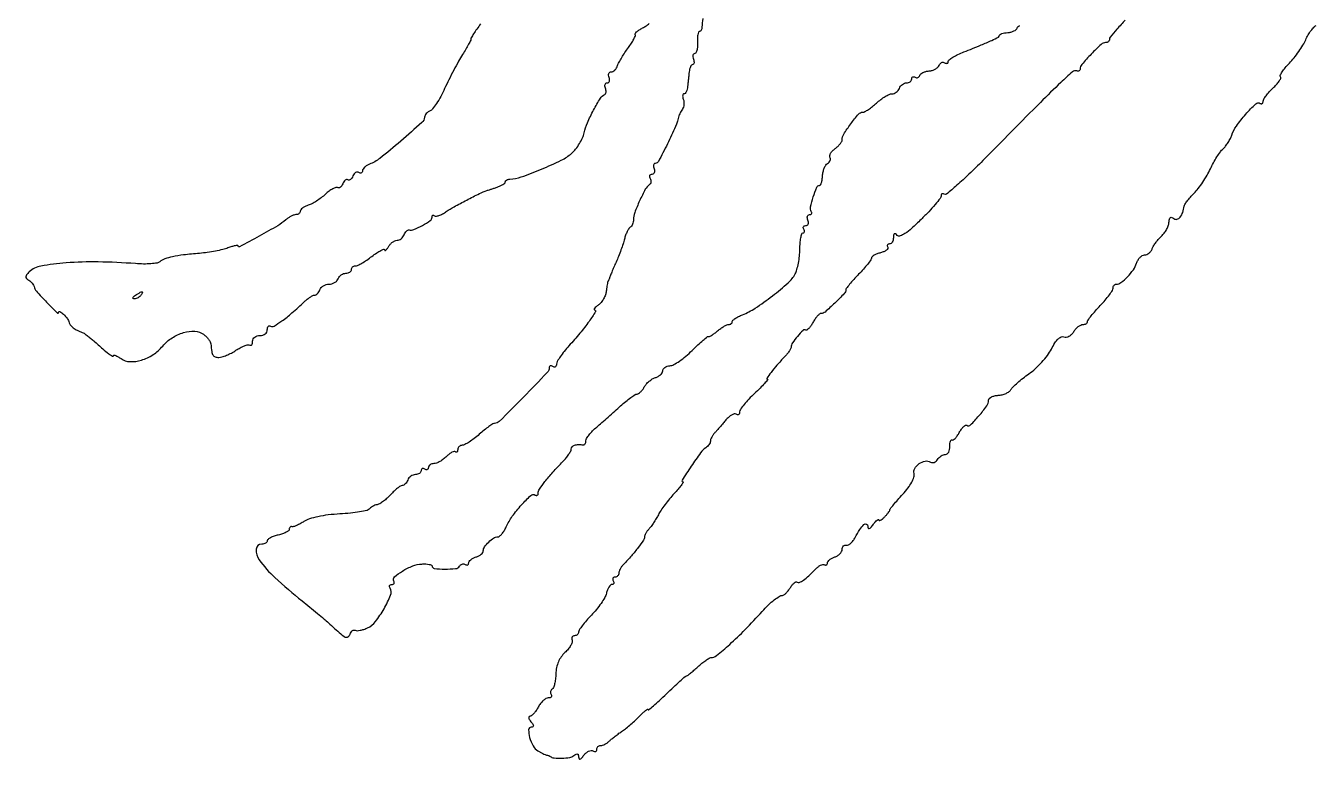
# Model space of a CAD drawing. Extents: x 0 to 572, y 0 to 802.
# Drawn here: x 195 to 547.5, y 0.3 to 200.6 of the extents above; entities that cross this region are included whole.
import ezdxf

# ---------------------------------------------------------------- set-up
doc = ezdxf.new("R2010")
doc.units = 0

msp = doc.modelspace()

# ---------------------------------------------------------------- linework, layer by layer
for points in [[(319.258424, 201.094391, 0.007837), (318.214866, 199.680807, 0.011662), (317.350475, 198.408977, 0.006851), (316.671846, 197.326324, 0.186229), (316.613151, 197, -0.165431), (316.567061, 196.667205, -0.006334), (315.9847, 195.543604, -0.010753), (315.239994, 194.219574, -0.007309), (314.338511, 192.744185, 0.013357), (313.250414, 190.913991, 0.006045), (311.918865, 188.462535, 0.00598), (310.575276, 185.840476, 0.008143), (309.430824, 183.442477, -0.016425), (308.353567, 181.278227, -0.020942), (307.214179, 179.362577, -0.019421), (306.152909, 177.867448, -0.137932), (305.447039, 177.341303, 0.061899), (304.889416, 177.043839, 0.058093), (304.408159, 176.613377, 0.062374), (304.071271, 176.121383, 0.10678), (303.942439, 175.643011, -0.200621), (303.224449, 174.142518, -0.005067), (297.429601, 169.076679, -0.008816), (291.735423, 164.371223, -0.079248), (288.926495, 162.782224, 0.046375), (288.189491, 162.426817, 0.053035), (287.565908, 161.954743, 0.060652), (287.138877, 161.443286, 0.144627), (287, 160.973207, -0.105631), (286.921534, 160.605937, -0.180451), (286.704175, 160.385348, -0.163893), (286.377614, 160.349011, -0.085078), (285.992937, 160.504365, 0.148363), (285.56249, 160.618411, 0.123645), (285.106118, 160.486378, 0.099962), (284.691952, 160.11802, 0.069662), (284.388152, 159.569126, -0.053543), (284.101192, 159.008917, -0.083727), (283.733822, 158.612544, -0.115392), (283.348044, 158.437239, -0.189815), (283, 158.5, 0.189815), (282.651956, 158.562761, 0.115392), (282.266178, 158.387456, 0.083727), (281.898808, 157.991083, 0.053543), (281.611848, 157.430874, -0.056067), (281.322239, 156.872441, -0.08661), (280.947366, 156.480567, -0.117547), (280.550352, 156.312357, -0.182051), (280.189136, 156.383108, 0.226495), (279.71263, 156.43482, 0.040319), (278.870579, 156.060832, 0.036626), (277.878632, 155.422526, 0.025672), (276.858927, 154.570008, -0.024422), (275.740226, 153.629967, -0.019518), (274.450164, 152.726456, -0.019929), (273.187888, 151.983329, -0.046258), (272.176853, 151.556131, 0.036485), (271.343637, 151.223073, 0.046936), (270.639451, 150.794224, 0.054702), (270.151005, 150.339089, 0.179747), (270, 149.932612, -0.124787), (269.909828, 149.576935, -0.100781), (269.655943, 149.273955, -0.090392), (269.276174, 149.070339, -0.078123), (268.828741, 149, 0.085534), (268.269418, 148.903613, 0.032298), (267.537784, 148.589203, 0.03084), (266.769263, 148.136733, 0.032799), (266.078741, 147.601541, -0.049823), (263.836058, 145.98227, -0.006903), (258.823086, 143.165131, -0.00239), (253.398503, 140.247979, -0.565749), (253, 140.487443, 0.447621), (252.857783, 140.614473, 0.024398), (252.192187, 140.506044, 0.02478), (251.304879, 140.27017, 0.01384), (250.25, 139.900518, -0.032292), (248.851544, 139.46767, -0.012024), (246.839063, 139.035449, -0.011856), (244.615923, 138.668009, -0.014047), (242.5, 138.430041, 0.007934), (238.10653, 137.990248, 0.023288), (235.10646, 137.49931, 0.033774), (233.013539, 136.905867, 0.08639), (231.647972, 136.130928, -0.133175), (230.886838, 135.787618, -0.020408), (229.221592, 135.589987, -0.021591), (227.189988, 135.520597, -0.01723), (225, 135.6159, 0.015344), (214.849751, 136.095977, 0.023567), (206.056658, 135.827273, 0.024057), (199.158951, 134.955078, 0.148073), (196, 133.358797, 0.027458), (195.258203, 132.568874, 0.157863), (195.044953, 132.044044, 0.218633), (195.213606, 131.592819, 0.05728), (195.83541, 131.102033, -0.038605), (196.357669, 130.720514, -0.036949), (196.823365, 130.258017, -0.039254), (197.171346, 129.787223, -0.097283), (197.323405, 129.388197, 0.139373), (197.933389, 128.116002, 0.008979), (200.739143, 125.055568, 0.00842), (203.56496, 122.180784, 0.665199), (204, 122.36309, -0.585539), (204.353755, 122.561598, -0.058119), (205.32206, 121.803574, -0.038822), (206.389047, 120.569461, -0.097983), (206.892462, 119.5, 0.11514), (207.260053, 118.783242, 0.056628), (208.010962, 118.077337, 0.046049), (209.08919, 117.417236, 0.028742), (210.454545, 116.840217, -0.061531), (210.957634, 116.58764, -0.012509), (211.775017, 116.012439, -0.013012), (212.69696, 115.290612, -0.011872), (213.609342, 114.5, 0.005563), (216.051603, 112.329146, 0.019802), (217.684091, 111.020032, 0.032463), (218.721284, 110.353168, 0.571665), (219, 110.517277, -0.461168), (219.147166, 110.642901, -0.058214), (219.605652, 110.514079, -0.036897), (220.270267, 110.181508, -0.018324), (221.061796, 109.66927, 0.145804), (223.493917, 108.859388, 0.081492), (226.612579, 109.269485, 0.072431), (229.801825, 110.76307, 0.0723), (232.434868, 113.104964, -0.07533), (234.989542, 115.349723, -0.072107), (238.131873, 116.77785, -0.080565), (241.204484, 117.154036, -0.149196), (243.557049, 116.334626, -0.034839), (244.299827, 115.707694, -0.035265), (244.945118, 114.986085, -0.037563), (245.412177, 114.279434, -0.105227), (245.586213, 113.715342, 0.013177), (245.834263, 111.585282, 0.096766), (246.16995, 110.621664, 0.186113), (246.74774, 110.159531, 0.077753), (247.75, 110.006589, 0.073508), (248.621103, 110.138705, 0.023925), (249.848862, 110.580082, 0.023261), (251.184457, 111.207983, 0.024213), (252.437617, 111.949653, -0.022973), (253.621975, 112.654574, -0.031412), (254.750946, 113.169801, -0.032358), (255.695961, 113.462791, -0.199984), (256.187617, 113.384046, 0.184727), (256.495038, 113.325485, 0.186723), (256.761362, 113.487413, 0.112531), (256.941631, 113.879245, 0.051815), (257, 114.440983, -0.12119), (257.150115, 115.051226, -0.106973), (257.570715, 115.555123, -0.093907), (258.214978, 115.886332, -0.072022), (259, 116, 0.072022), (259.785022, 116.113668, 0.093907), (260.429285, 116.444877, 0.106973), (260.849885, 116.948774, 0.12119), (261, 117.559017, -0.05833), (261.065216, 118.116147, -0.125288), (261.264435, 118.496643, -0.191011), (261.559048, 118.643238, -0.160819), (261.900204, 118.561677, 0.27973), (262.830303, 118.554183, 0.022174), (264.979603, 119.967874, 0.022462), (267.740606, 122.16005, 0.01029), (271.14817, 125.25, -0.022017), (271.92266, 125.919893, -0.025381), (272.718347, 126.485937, -0.025672), (273.431586, 126.890764, -0.116755), (273.893011, 127, 0.13875), (274.276919, 127.108626, 0.061199), (274.692784, 127.440625, 0.053891), (275.075237, 127.926204, 0.048303), (275.361626, 128.5, -0.09957), (275.725141, 129.073558, -0.066848), (276.333438, 129.559375, -0.063724), (277.08293, 129.887933, -0.071589), (277.861626, 130, 0.071589), (278.640322, 130.112067, 0.063724), (279.389815, 130.440625, 0.066848), (279.998112, 130.926442, 0.09957), (280.361626, 131.5, -0.081035), (280.696157, 132.073415, -0.065663), (281.217991, 132.559375, -0.06652), (281.840167, 132.887915, -0.088478), (282.468615, 133, 0.063461), (283.05412, 133.074614, 0.081424), (283.550156, 133.29375, 0.09843), (283.882059, 133.618634, 0.151099), (284, 134, -0.105836), (284.081677, 134.381547, -0.099299), (284.31335, 134.70625, -0.096207), (284.659513, 134.923905, -0.092633), (285.066722, 135, 0.116674), (285.670487, 135.142832, 0.015609), (286.82862, 135.76924, 0.017349), (288.174003, 136.615958, 0.013797), (289.566722, 137.618689, -0.015488), (290.886756, 138.56233, -0.030466), (292.000407, 139.212961, -0.041825), (292.796486, 139.534837, -0.49434), (293.030409, 139.368689, 0.328902), (293.145273, 139.223855, 0.245564), (293.351299, 139.26924, 0.065219), (293.685103, 139.633263, 0.021117), (294.080099, 140.25, -0.052058), (294.569637, 140.919394, -0.049493), (295.194567, 141.485938, -0.05334), (295.854073, 141.873194, -0.106492), (296.442701, 142, 0.099982), (296.999513, 142.112466, 0.066841), (297.561551, 142.44335, 0.06364), (298.043416, 142.932281, 0.071271), (298.365186, 143.509275, -0.046573), (298.644236, 144.07323, -0.06122), (299.002706, 144.521213, -0.07541), (299.38177, 144.793621, -0.177999), (299.722174, 144.834763, 0.158662), (301.056883, 144.94536, 0.027582), (303.361702, 146.065901, 0.024775), (305.520751, 147.411155, 0.245788), (306, 148.327182, -0.067009), (306.045777, 148.667219, -0.197033), (306.187154, 148.850622, -0.238885), (306.394038, 148.862222, -0.093378), (306.637122, 148.696212, 0.242483), (307.050076, 148.564106, 0.043904), (307.854622, 148.772903, 0.038651), (308.839843, 149.211618, 0.026302), (309.887122, 149.851971, -0.024366), (312.003973, 151.15759, -0.00671), (315.456314, 153.001337, -0.006392), (318.931379, 154.741777, -0.02985), (321, 155.59657, -0.003228), (321.310297, 155.701369, -0.000366), (322.014062, 155.933437, -0.000443), (322.851846, 156.208194, -0.00036), (323.75, 156.501153, 0.026985), (324.611642, 156.833901, 0.037416), (325.339063, 157.228737, 0.041367), (325.856684, 157.626147, 0.211402), (326, 157.949965, -0.167499), (326.095295, 158.226448, -0.091129), (326.367188, 158.467433, -0.073183), (326.771854, 158.637258, -0.055176), (327.25, 158.705127, 0.077524), (330.362752, 159.289249, 0.013921), (335.886394, 161.419453, 0.014426), (341.292302, 163.864565, 0.068659), (344.103282, 165.749609, 0.042784), (345.219844, 166.930377, 0.030282), (346.267633, 168.425085, 0.030724), (347.099928, 169.987647, 0.055024), (347.554225, 171.367497, -0.050092), (348.421817, 174.09261, -0.020881), (350.102242, 177.570656, -0.015958), (351.965253, 180.796381, -0.15405), (353.151228, 181.814608, 0.180972), (353.390892, 182.043224, 0.086527), (353.509522, 182.458446, 0.068232), (353.493193, 182.992133, 0.049933), (353.336834, 183.564608, -0.066163), (353.205783, 184.113729, -0.113648), (353.263782, 184.578353, -0.152202), (353.497497, 184.884139, -0.155258), (353.861626, 185, 0.163532), (354.223415, 185.121579, 0.151303), (354.452188, 185.440625, 0.109632), (354.502534, 185.92599, 0.062927), (354.361626, 186.5, -0.067132), (354.225859, 187.073785, -0.114803), (354.289503, 187.559375, -0.152369), (354.538316, 187.87908, -0.152937), (354.924396, 188, 0.131256), (355.405452, 188.128497, 0.065586), (355.909468, 188.514062, 0.058203), (356.35887, 189.08071, 0.053934), (356.679267, 189.75, -0.038777), (357.068351, 190.630177, -0.011648), (357.792899, 191.90437, -0.0116), (358.675503, 193.301161, -0.012338), (359.604636, 194.626579, 0.015373), (360.456659, 195.857831, 0.024264), (361.101548, 196.968455, 0.021043), (361.524121, 197.876696, 0.303537), (361.458261, 198.208406, -0.379309), (361.442456, 198.470125, -0.046516), (361.870675, 198.922713, -0.036631), (362.575898, 199.455345, -0.020562), (363.501507, 200.000806, 0.023071), (364.458259, 200.571106, 0.030795), (365.266068, 201.179155, 0.031596)], [(379.976577, 202.536694, 0.036575), (379.716731, 200.25, -0.05158), (379.647824, 199.771755, -0.069612), (379.483806, 199.367188, -0.087654), (379.25473, 199.094682, -0.176011), (378.994098, 199, 0.323528), (378.743817, 198.819121, 0.03901), (378.571522, 198.11875, 0.034604), (378.480134, 197.149963, 0.021077), (378.5, 196, -0.029832), (378.499741, 194.85048, -0.047704), (378.348092, 193.88125, -0.062174), (378.083548, 193.208647, -0.274574), (377.732247, 193, 0.189459), (377.420253, 192.877379, 0.145925), (377.233059, 192.559375, 0.098023), (377.210344, 192.074436, 0.054502), (377.361626, 191.5, -0.042583), (377.52776, 190.925056, -0.078856), (377.546562, 190.440625, -0.127534), (377.422261, 190.122312, -0.240695), (377.182901, 190, 0.220158), (376.878133, 189.85897, 0.063329), (376.587209, 189.4125, 0.050812), (376.35154, 188.765835, 0.035316), (376.214286, 188, -0.002637), (376.116736, 187.089541, -0.003964), (376, 186, 0.003964), (375.883264, 184.910459, 0.002637), (375.785714, 184, -0.035316), (375.64846, 183.234165, -0.050812), (375.412791, 182.5875, -0.063329), (375.121867, 182.14103, -0.220158), (374.817099, 182, 0.233056), (374.576382, 181.881355, 0.130741), (374.44804, 181.573442, 0.081446), (374.460999, 181.104422, 0.044092), (374.619998, 180.547887, -0.068216), (374.772635, 179.89654, -0.047641), (374.771696, 179.141078, -0.047736), (374.628041, 178.401513, -0.06962), (374.353926, 177.797887, 0.010714), (374.031284, 177.26432, 0.011817), (373.742602, 176.734379, 0.011266), (373.517571, 176.271645, 0.057433), (373.428946, 176, -0.053095), (372.492694, 173.043786, -0.012508), (370.29229, 168.343244, -0.005627), (367.823253, 163.531414, -0.278227), (366.942178, 163, 0.20538), (366.655687, 162.877139, 0.141103), (366.49018, 162.559375, 0.09158), (366.48185, 162.074632, 0.050277), (366.638374, 161.5, -0.069008), (366.771857, 160.926317, -0.116977), (366.70238, 160.440625, -0.152575), (366.444764, 160.120613, -0.148627), (366.047972, 160, 0.110428), (365.657876, 159.912782, 0.183045), (365.426325, 159.673408, 0.160031), (365.39405, 159.313072, 0.081564), (365.569098, 158.888197, -0.084102), (365.761149, 158.415298, -0.089231), (365.781134, 157.915515, -0.095338), (365.628373, 157.466786, -0.113295), (365.326012, 157.138197, 0.120326), (364.240888, 155.925605, 0.015598), (362.688549, 152.786776, 0.017197), (361.343328, 149.548318, 0.09007), (361, 147.657888, -0.052207), (360.934063, 147.028106, -0.04847), (360.738791, 146.40893, -0.051891), (360.451545, 145.890609, -0.102224), (360.110779, 145.568465, 0.114911), (359.723639, 145.183645, 0.027639), (359.283405, 144.386011, 0.026938), (358.86805, 143.39028, 0.02386), (358.542879, 142.314822, -0.017639), (358.171177, 141.027908, -0.007875), (357.595998, 139.360678, -0.007784), (356.931642, 137.614352, -0.01046), (356.272494, 136.055373, 0.002593), (355.647205, 134.639019, 0.003289), (355.08508, 133.324078, 0.002593), (354.6269, 132.216416, 0.026847), (354.465394, 131.75, -0.015041), (354.367631, 131.444535, -0.015243), (354.252074, 131.146875, -0.015203), (354.135971, 130.894515, -0.05835), (354.041667, 130.75, 0.124162), (353.948804, 130.556616, 0.006363), (353.817997, 129.868656, 0.009815), (353.687755, 129.038081, 0.006936), (353.57279, 128.100744, -0.059605), (353.337478, 127.083102, -0.041464), (352.84615, 126.009489, -0.041773), (352.191453, 125.043357, -0.065182), (351.464993, 124.350744, 0.018312), (350.80624, 123.830995, 0.047059), (350.383393, 123.396781, 0.135355), (350.266503, 123.127112, 0.45582), (350.376965, 123, -0.589866), (350.646858, 122.511698, -0.01442), (348.866163, 119.850916, -0.018055), (346.375039, 116.60594, -0.013031), (343.376973, 113.166144, 0.01633), (342.08724, 111.66653, 0.020494), (340.997331, 110.192406, 0.019121), (340.196588, 108.907902, 0.129606), (340.004778, 108.190983, -0.082433), (339.927762, 107.737272, -0.160286), (339.707653, 107.448037, -0.181795), (339.381202, 107.367194, -0.109604), (339, 107.5, 0.068548), (338.617229, 107.669419, 0.142631), (338.29375, 107.668275, 0.190421), (338.080771, 107.501878, 0.133595), (338, 107.204973, -0.194), (337.46443, 105.876593, -0.002414), (330.95285, 99.178895, -0.002373), (324.370479, 92.536816, -0.198852), (323.074066, 92, 0.144082), (322.599586, 91.860373, 0.011657), (321.51242, 91.123442, 0.014944), (320.24081, 90.158961, 0.010916), (318.885509, 89.015973, -0.016599), (317.497678, 87.872285, -0.02042), (316.127306, 86.903812, -0.019292), (314.930957, 86.193484, -0.121708), (314.25, 86.015973, 0.091931), (313.772799, 85.921164, 0.094844), (313.367188, 85.661984, 0.098039), (313.09565, 85.279716, 0.105937), (313, 84.833333, -0.049446), (312.959544, 84.425248, -0.14801), (312.828646, 84.180729, -0.260344), (312.63758, 84.12661, -0.138892), (312.416667, 84.25, 0.268565), (312.062008, 84.344594, 0.056525), (311.441667, 84.098958, 0.045077), (310.693384, 83.608653, 0.028822), (309.916667, 82.916667, -0.035029), (309.072544, 82.183202, -0.03354), (308.122396, 81.563021, -0.035384), (307.209451, 81.132676, -0.092702), (306.5, 81, 0.06887), (305.926682, 80.920655, 0.085131), (305.440625, 80.688914, 0.099915), (305.115626, 80.344827, 0.140337), (305, 79.940983, -0.108972), (304.921712, 79.586039, -0.182303), (304.70625, 79.3746, -0.161196), (304.3821, 79.343488, -0.082592), (304, 79.5, 0.082592), (303.6179, 79.656512, 0.161196), (303.29375, 79.6254, 0.182303), (303.078288, 79.413961, 0.108972), (303, 79.059017, -0.143144), (302.881965, 78.65517, -0.099592), (302.550156, 78.311086, -0.084165), (302.05398, 78.079257, -0.067391), (301.468615, 78, 0.088478), (300.840167, 77.887915, 0.06652), (300.217991, 77.559375, 0.065663), (299.696157, 77.073415, 0.081035), (299.361626, 76.5, -0.050848), (299.071616, 75.926259, -0.055374), (298.678694, 75.440625, -0.062472), (298.247419, 75.10927, -0.133367), (297.845045, 75, 0.143169), (297.349802, 74.855226, 0.023957), (296.533633, 74.276592, 0.024559), (295.614095, 73.480241, 0.019597), (294.702034, 72.537335, -0.025182), (293.748797, 71.573627, -0.025407), (292.706223, 70.713673, -0.026229), (291.724517, 70.061398, -0.0864), (291, 69.787335, 0.044015), (290.37732, 69.610142, 0.03553), (289.746818, 69.316205, 0.036755), (289.200593, 68.957752, 0.072834), (288.84023, 68.586979, -0.185408), (288.259966, 68.208138, -0.011656), (286.218075, 67.818766, -0.015919), (283.700341, 67.481197, -0.011071), (280.84023, 67.2539, 0.015683), (277.649835, 66.970723, 0.021607), (274.811076, 66.503584, 0.024084), (272.495339, 65.901262, 0.069554), (271, 65.194537, -0.018485), (269.987822, 64.583089, -0.023836), (269.014063, 64.102103, -0.022734), (268.18474, 63.784563, -0.1533), (267.75, 63.777616, 0.123078), (267.464435, 63.789997, 0.137869), (267.220312, 63.664265, 0.121769), (267.056843, 63.414121, 0.084321), (267, 63.079455, -0.230346), (266.806252, 62.68121, -0.04518), (266.11875, 62.235766, -0.039605), (265.149012, 61.819532, -0.027524), (264, 61.5, 0.027524), (262.850988, 61.180468, 0.039605), (261.88125, 60.764234, 0.04518), (261.193748, 60.31879, 0.230346), (261, 59.920545, -0.163031), (260.882379, 59.569402, -0.096073), (260.550156, 59.27041, -0.077336), (260.054313, 59.068399, -0.058194), (259.468615, 59, 0.395463), (257.968244, 57.593327, 0.172605), (258.784914, 54.725239, 0.052695), (263.100346, 49.849749, 0.016577), (270.510249, 43.508815, -0.002664), (272.582082, 41.833426, -0.002498), (274.681054, 40.099951, -0.002485), (276.52793, 38.543458, -0.008584), (277.701852, 37.508815, 0.003753), (281.065383, 34.48611, 0.061694), (282.309556, 33.632472, 0.284187), (283.037389, 33.687649, 0.144735), (283.616751, 34.443652, -0.056219), (283.904142, 34.997398, -0.08678), (284.276386, 35.38579, -0.117664), (284.670812, 35.552201, -0.1816), (285.029849, 35.481552, 0.153655), (285.50995, 35.359653, 0.034115), (286.361224, 35.466169, 0.03239), (287.369998, 35.73176, 0.026339), (288.410307, 36.141087, 0.122721), (290.543926, 37.837536, 0.035381), (292.88533, 41.379553, 0.031863), (294.675235, 45.088171, 0.239299), (294.516929, 46.972608, -0.085551), (294.358877, 47.365026, -0.164387), (294.396909, 47.698204, -0.180091), (294.623426, 47.920021, -0.105022), (295, 48, 0.086846), (295.385294, 48.067431, 0.165711), (295.627922, 48.261618, 0.179094), (295.690545, 48.551198, 0.103396), (295.567603, 48.890616, -0.362816), (295.733355, 50.045749, -0.046093), (297.907171, 51.664462, -0.045537), (300.716018, 53.045378, -0.079349), (303.25, 53.578998, -0.022355), (304.304059, 53.583723, -0.036456), (305.192187, 53.482845, -0.042215), (305.829785, 53.306138, -0.31374), (306, 53.061572, 0.381735), (306.618201, 52.369841, 0.025657), (309.490895, 52.194835, 0.02664), (312.423218, 52.323128, 0.234204), (313.493853, 52.990054, -0.088057), (313.810529, 53.344459, -0.094669), (314.222373, 53.557366, -0.100044), (314.664539, 53.596789, -0.111223), (315.069098, 53.457295, 0.083218), (315.424767, 53.312125, 0.161891), (315.726548, 53.34226, 0.181844), (315.927211, 53.54088, 0.108108), (316, 53.873595, -0.163132), (316.1427, 54.299331, -0.06038), (316.5875, 54.760399, -0.051707), (317.234697, 55.183884, -0.042216), (318, 55.5, 0.042743), (318.765283, 55.81705, 0.052113), (319.4125, 56.243247, 0.060826), (319.857009, 56.708285, 0.161721), (320, 57.138816, -0.151731), (320.342915, 58.242806, -0.048648), (321.461184, 59.571674, -0.048701), (322.820144, 60.663218, -0.145865), (323.95001, 61, 0.175554), (324.452657, 61.182095, 0.043878), (325.081594, 61.807813, 0.039451), (325.71847, 62.697266, 0.030904), (326.267546, 63.75, -0.050666), (327.905132, 66.608694, -0.028974), (330.406632, 69.705937, -0.021362), (332.974842, 72.301819, -0.337397), (334.137214, 72.415197, 0.099346), (334.466188, 72.293046, 0.176382), (334.746556, 72.347455, 0.169022), (334.934319, 72.57262, 0.09029), (335, 72.933377, -0.149322), (335.328976, 74.010385, -0.017182), (336.832427, 76.084295, -0.017904), (338.96924, 78.634483, -0.009884), (341.75, 81.601524, 0.020778), (342.611354, 82.561662, 0.024667), (343.339063, 83.538345, 0.024607), (343.86265, 84.40823, 0.12378), (344, 84.954545, -0.195146), (344.249663, 85.569867, -0.1145), (344.927788, 86.006338, -0.079529), (345.971152, 86.201768, -0.045792), (347.25, 86.118421, 0.171513), (347.53694, 86.17156, 0.113449), (347.784883, 86.401974, 0.086754), (347.95534, 86.780599, 0.059018), (348.017687, 87.25, -0.137237), (348.206024, 87.888304, -0.027483), (348.896966, 88.867187, -0.02716), (349.855202, 89.951182, -0.02243), (350.986142, 91, 0.003573), (352.36936, 92.188998, 0.001758), (354.112857, 93.720312, 0.001744), (355.912366, 95.323283, 0.00254), (357.486647, 96.75, -0.012309), (358.91528, 97.994765, -0.016562), (360.271719, 99.045312, -0.013658), (361.435994, 99.839369, -0.143789), (361.983008, 100, 0.148417), (362.418003, 100.132029, 0.045944), (362.955335, 100.567606, 0.041389), (363.498217, 101.192791, 0.035246), (363.963755, 101.932275, -0.05627), (364.506165, 102.718654, -0.038134), (365.281916, 103.483509, -0.038339), (366.157085, 104.115534, -0.060444), (366.998939, 104.499663, 0.051839), (367.764314, 104.833153, 0.05832), (368.412188, 105.30653, 0.066765), (368.853258, 105.841, 0.140059), (369, 106.354583, -0.153668), (369.150138, 106.831564, -0.088926), (369.579951, 107.259759, -0.073884), (370.219314, 107.575439, -0.059054), (370.974303, 107.723111, 0.109341), (371.990869, 108.029794, 0.023468), (373.56272, 109.010336, 0.023455), (375.312416, 110.344814, 0.020484), (377.01351, 111.896314, -0.00738), (378.602631, 113.423853, -0.011766), (380.010184, 114.6768, -0.005697), (381.216957, 115.67773, -0.29232), (381.506787, 115.710398, 0.238667), (381.775255, 115.713625, 0.019102), (382.409706, 116.075867, 0.022549), (383.16481, 116.594768, 0.015233), (383.979011, 117.25, -0.021768), (384.834033, 117.919868, -0.024412), (385.712873, 118.485938, -0.024711), (386.500094, 118.889786, -0.106547), (387.011431, 119, 0.07746), (387.389088, 119.05886, 0.090058), (387.709608, 119.229349, 0.100777), (387.92388, 119.483001, 0.125798), (388, 119.780762, -0.21393), (388.16485, 120.148419, -0.033477), (388.807813, 120.648305, -0.032221), (389.69675, 121.168555, -0.02302), (390.75, 121.637708, 0.053335), (394.269679, 123.468247, 0.018383), (398.934632, 126.819203, 0.016628), (403.258395, 130.409139, 0.087927), (405.161519, 132.815219, 0.054997), (405.644213, 134.010103, 0.021214), (406.055229, 135.752804, 0.020699), (406.344693, 137.696963, 0.024007), (406.453884, 139.564352, -0.017161), (406.529944, 141.264052, -0.027869), (406.724102, 142.696059, -0.026941), (406.990216, 143.763343, -0.329033), (407.309017, 143.999133, 0.157846), (407.564568, 144.082173, 0.191012), (407.698838, 144.293495, 0.126956), (407.678117, 144.616766, 0.059321), (407.5, 145, -0.093667), (407.353415, 145.381563, -0.171987), (407.406028, 145.70625, -0.173661), (407.65063, 145.923227, -0.095723), (408.047972, 146, 0.148627), (408.444764, 146.120613, 0.152575), (408.70238, 146.440625, 0.116977), (408.771857, 146.926317, 0.069008), (408.638374, 147.5, -0.059765), (408.493584, 148.074174, -0.105471), (408.53372, 148.559375, -0.149855), (408.747127, 148.877971, -0.172457), (409.090402, 149, 0.096274), (409.440346, 149.068011, 0.174093), (409.655474, 149.260007, 0.171537), (409.701158, 149.547376, 0.093134), (409.570993, 149.885131, -0.195932), (409.367218, 151.096841, -0.022337), (410.108605, 153.828555, -0.019931), (411.075999, 156.482537, -0.303953), (411.847825, 157.000706, 0.284376), (412.109977, 157.163317, 0.041191), (412.353175, 157.773745, 0.036456), (412.546694, 158.623505, 0.023297), (412.652346, 159.631336, -0.040731), (412.80126, 160.693586, -0.041443), (413.12001, 161.711254, -0.044873), (413.548935, 162.543125, -0.113351), (414.030461, 163.018826, 0.074239), (414.455602, 163.378213, 0.088343), (414.727385, 163.826942, 0.100638), (414.806335, 164.293147, 0.130922), (414.681676, 164.706042, -0.197104), (414.605501, 165.165341, -0.076849), (414.847664, 165.774712, -0.060452), (415.35079, 166.433239, -0.043303), (416.053561, 167.038604, 0.030066), (416.798536, 167.646772, 0.034643), (417.428233, 168.313575, 0.037101), (417.871241, 168.942908, 0.135621), (418, 169.40888, -0.139895), (418.450968, 170.989144, -0.020099), (420.356822, 173.79799, -0.017133), (422.473596, 176.466445, -0.218304), (423.603977, 176.993167, 0.12293), (424.192843, 177.144045, 0.021884), (425.176065, 177.732368, 0.022498), (426.291773, 178.542372, 0.018617), (427.405499, 179.5, -0.024865), (428.546889, 180.456879, -0.027178), (429.74535, 181.265625, -0.028054), (430.836555, 181.83815, -0.107182), (431.582907, 182, 0.091253), (432.191659, 182.112035, 0.066703), (432.797144, 182.440625, 0.065242), (433.307698, 182.926583, 0.078503), (433.638374, 183.5, -0.074185), (433.962529, 184.073431, -0.064359), (434.454091, 184.559375, -0.06686), (435.031441, 184.888097, -0.096313), (435.606989, 185, 0.074425), (436.139243, 185.079668, 0.088446), (436.590803, 185.311086, 0.100652), (436.892668, 185.655159, 0.130616), (437, 186.059017, -0.096615), (437.070312, 186.419494, -0.174358), (437.268661, 186.640906, -0.171257), (437.565579, 186.687549, -0.092807), (437.91459, 186.552786, 0.10553), (438.290351, 186.418472, 0.125518), (438.663396, 186.462213, 0.122915), (438.975542, 186.680867, 0.098665), (439.179401, 187.038202, -0.146244), (439.470827, 187.453239, -0.056133), (440.07567, 187.829115, -0.049375), (440.86761, 188.113915, -0.042868), (441.738729, 188.255272, 0.054311), (442.622194, 188.419416, 0.054006), (443.451373, 188.770106, 0.059083), (444.106826, 189.244062, 0.115586), (444.466855, 189.774222, -0.081417), (444.741242, 190.243727, -0.108721), (445.129237, 190.546625, -0.123856), (445.56877, 190.63563, -0.127411), (445.992937, 190.504365, 0.0714), (446.378278, 190.336418, 0.146882), (446.704175, 190.343987, 0.189242), (446.919219, 190.521094, 0.127631), (447, 190.832403, -0.234092), (447.228379, 191.293469, -0.024689), (448.248438, 191.993761, -0.026426), (449.621812, 192.742996, -0.018122), (451.25, 193.451303, 0.003199), (456.007383, 195.35417, 0.013066), (458.857594, 196.603206, 0.013065), (460.69802, 197.527178, 0.276593), (461, 198.031307, -0.283472), (461.136184, 198.252212, -0.039455), (461.656587, 198.46432, -0.0355), (462.378675, 198.638876, -0.022762), (463.235189, 198.742763, 0.042128), (464.11615, 198.884383, 0.048871), (464.916059, 199.168478, 0.055603), (465.526456, 199.542732, 0.148052), (465.818522, 199.955567, -0.128198), (466.07851, 200.355216, -0.067789), (466.56867, 200.693198, -0.060433)], [(495.317374, 202.161655, 0.008602), (493.05625, 199.628199, 0.00411), (491.204224, 197.443786, 0.175524), (491, 196.879954, -0.119296), (490.918766, 196.544328, -0.100667), (490.689691, 196.258486, -0.092177), (490.347093, 196.066534, -0.0819), (489.943629, 196, 0.190876), (488.73621, 195.521637, 0.01267), (486.031192, 192.846911, 0.013009), (483.471374, 190.041601, 0.180332), (483, 188.777139, -0.126062), (482.929233, 188.500919, -0.135685), (482.735565, 188.301722, -0.118413), (482.443599, 188.213316, -0.082481), (482.099797, 188.25, 0.250392), (480.871335, 187.975541, 0.012699), (477.732568, 185.133078, 0.006995), (472.146323, 179.658685, 0.000469), (456.400989, 163.761007, -0.006949), (452.646162, 160.066853, -0.011254), (449.341035, 157.043821, -0.005091), (446.504403, 154.614702, -0.323516), (445.886699, 154.570024, 0.094149), (445.548389, 154.699622, 0.172388), (445.260468, 154.652172, 0.173269), (445.068023, 154.434037, 0.095231), (445, 154.08013, -0.169251), (444.781825, 153.454062, -0.008673), (443.397953, 151.770455, -0.01301), (441.635734, 149.806687, -0.009003), (439.546222, 147.674891, -0.011279), (436.988747, 145.269063, -0.036416), (435.145652, 143.840107, -0.060584), (433.828999, 143.178431, -0.290279), (433.046222, 143.353778, 0.052805), (432.566939, 143.741265, 0.291048), (432.25, 143.743777, 0.221892), (432.051287, 143.437522, 0.034728), (432, 142.7, -0.060406), (431.921173, 142.049904, -0.079113), (431.688914, 141.499375, -0.097185), (431.344899, 141.130756, -0.157828), (430.940983, 141, 0.093639), (430.579151, 140.931637, 0.171964), (430.355233, 140.737585, 0.173683), (430.304771, 140.447444, 0.095751), (430.434072, 140.106674, -0.265893), (430.447244, 139.717275, -0.105589), (430.091652, 139.291955, -0.067164), (429.408865, 138.891966, -0.037491), (428.493089, 138.587621, 0.029342), (427.538369, 138.287503, 0.041155), (426.732345, 137.902611, 0.047318), (426.164012, 137.494868, 0.216777), (426, 137.134349, -0.157198), (425.842547, 136.645911, -0.011205), (424.971875, 135.491267, -0.014906), (423.840741, 134.143732, -0.010665), (422.5, 132.702967, 0.008094), (421.158975, 131.276673, 0.011802), (420.028125, 129.973727, 0.007402), (419.132214, 128.857639, 0.166924), (419, 128.472643, -0.194032), (418.585727, 127.445292, -0.010019), (416.004611, 124.870566, -0.010336), (413.326963, 122.408631, -0.182688), (412.245903, 122, 0.174243), (411.810989, 121.843693, 0.036533), (411.217008, 121.275651, 0.034234), (410.590095, 120.478211, 0.026608), (410.018266, 119.534129, -0.026086), (409.464961, 118.61848, -0.042288), (408.893266, 117.911868, -0.052817), (408.382592, 117.481304, -0.295293), (408.041666, 117.474249, 0.34588), (407.328418, 117.393723, 0.022639), (405.821188, 115.766395, 0.027706), (404.458678, 113.96077, 0.13266), (404.047669, 112.75, -0.115857), (403.926454, 112.349881, -0.020038), (403.49994, 111.676959, -0.020857), (402.923491, 110.913457, -0.017326), (402.25, 110.150285, 0.010418), (400.201667, 107.892834, 0.017003), (398.57213, 105.886079, 0.014286), (397.436838, 104.294006, 0.600002), (397.59364, 104, -0.640896), (397.661975, 103.851353, -0.008914), (396.799442, 102.881361, -0.01233), (395.610223, 101.653251, -0.006588), (394.083853, 100.191867, 0.015179), (392.519855, 98.642091, 0.02012), (391.199632, 97.134926, 0.017875), (390.216729, 95.8241, 0.153092), (390, 95.13285, -0.084241), (389.92661, 94.700346, -0.163003), (389.714077, 94.426123, -0.181083), (389.397447, 94.351982, -0.106729), (389.026645, 94.483533, 0.203528), (388.526196, 94.560194, 0.066195), (387.817323, 94.27561, 0.053409), (387.028238, 93.711466, 0.038455), (386.276645, 92.930958, -0.003843), (385.504913, 92.009768, -0.003018), (384.654702, 91.022733, -0.003051), (383.852977, 90.11452, -0.007502), (383.25, 89.459837, 0.034563), (382.771641, 88.880495, 0.032577), (382.367188, 88.229584, 0.034249), (382.086563, 87.605184, 0.088709), (382, 87.121119, -0.10045), (381.908782, 86.671654, -0.051199), (381.629959, 86.164607, -0.047951), (381.222165, 85.681342, -0.052157), (380.740286, 85.29969, 0.094442), (379.339979, 83.984788, 0.010054), (376.774795, 80.302099, 0.006173), (374.281527, 76.462759, 0.590764), (374.536497, 76, -0.59853), (374.617501, 75.848907, -0.01548), (374.058251, 75.06141, -0.016911), (373.221183, 74.031114, -0.008872), (372.115198, 72.8048, 0.015276), (370.875549, 71.394375, 0.012078), (369.620074, 69.797718, 0.012258), (368.526226, 68.257948, 0.029497), (367.814512, 67.0548, -0.015108), (367.219662, 65.979812, -0.012215), (366.51895, 64.862303, -0.0124), (365.821217, 63.862476, -0.030896), (365.25, 63.178571, 0.031265), (364.771628, 62.604968, 0.031028), (364.367188, 61.974779, 0.032608), (364.085056, 61.380659, 0.09482), (364, 60.936178, -0.151796), (363.724137, 60.048449, -0.012912), (362.3035, 58.093464, -0.016243), (360.442943, 55.823989, -0.012079), (358.25, 53.438407, 0.036737), (357.771646, 52.863596, 0.033701), (357.367188, 52.208693, 0.035406), (357.087322, 51.573639, 0.08629), (357, 51.071429, -0.097854), (356.919198, 50.662512, -0.097658), (356.688914, 50.314732, -0.098218), (356.345126, 50.081841, -0.100235), (355.940983, 50, 0.108972), (355.586039, 49.921712, 0.182303), (355.3746, 49.70625, 0.161196), (355.343488, 49.3821, 0.082592), (355.5, 49, -0.072042), (355.666174, 48.617392, -0.147805), (355.657245, 48.29375, -0.188933), (355.479272, 48.080093, -0.126366), (355.167425, 48, 0.196394), (354.760058, 47.833572, 0.055562), (354.318326, 47.291861, 0.046948), (353.91317, 46.512197, 0.034893), (353.611772, 45.589313, -0.066929), (353.145138, 44.419534, -0.021447), (352.155347, 42.827061, -0.020966), (350.88883, 41.129271, -0.02198), (349.503364, 39.571122, 0.012614), (348.161533, 38.117787, 0.017076), (347.029113, 36.734915, 0.014093), (346.172968, 35.545318, 0.15002), (346, 34.981808, -0.109552), (345.916935, 34.607245, -0.099843), (345.681771, 34.288406, -0.095159), (345.330276, 34.074577, -0.089433), (344.916667, 34, 0.123589), (344.536108, 33.904475, 0.143191), (344.270383, 33.643538, 0.125286), (344.165356, 33.249942, 0.083504), (344.23783, 32.786511, -0.165063), (344.234494, 32.171741, -0.047024), (343.833944, 31.29042, -0.041869), (343.163609, 30.319473, -0.033875), (342.294884, 29.397485, 0.052547), (341.264031, 28.218318, 0.052652), (340.502424, 26.850923, 0.050343), (340.018053, 25.298158, 0.041072), (339.810108, 23.568873, -0.021127), (339.695126, 22.131478, -0.027629), (339.462636, 20.834083, -0.02743), (339.159595, 19.80888, -0.170362), (338.820076, 19.388801, 0.108369), (338.538851, 19.116395, 0.099684), (338.386859, 18.743156, 0.095499), (338.387866, 18.32635, 0.09043), (338.542705, 17.930902, -0.131122), (338.649336, 17.577215, -0.189986), (338.540708, 17.273452, -0.144373), (338.217604, 17.06858, -0.069696), (337.727997, 17, 0.136766), (337.100294, 16.82503, 0.049571), (336.353257, 16.265625, 0.044563), (335.614651, 15.456576, 0.039884), (335, 14.5, -0.027549), (334.417821, 13.542899, -0.035097), (333.774986, 12.734375, -0.03774), (333.162922, 12.160212, -0.171146), (332.708576, 12, 0.253231), (332.460932, 11.865984, 0.195075), (332.400877, 11.559375, 0.089265), (332.588169, 11.076421, 0.036195), (333, 10.5, -0.023467), (333.533134, 9.792548, -0.133295), (333.68622, 9.35116, -0.309469), (333.536631, 9.096683, -0.110226), (333.103393, 9, 0.408645), (332.38103, 8.29127, 0.072598), (332.643819, 6.214886, 0.058422), (333.591826, 3.892414, 0.130613), (334.900905, 2.526112, 0.012462), (335.568141, 2.14221, 0.012639), (336.250578, 1.793915, 0.012509), (336.858644, 1.521191, 0.049484), (337.25, 1.401112, -0.018132), (337.555464, 1.327951, -0.018433), (337.853125, 1.233191, -0.018561), (338.105102, 1.13191, -0.068968), (338.25, 1.041667, 0.15421), (339.314503, 0.605678, 0.028597), (341.455946, 0.550973, 0.029529), (343.601686, 0.746081, 0.131704), (344.75, 1.247387, -0.040006), (345.330961, 1.639368, -0.20223), (345.711231, 1.683102, -0.259317), (345.947008, 1.444177, -0.062115), (346.031803, 0.872445, 0.098064), (346.139108, 0.389579, 0.387372), (346.39374, 0.276637, 0.131857), (346.811961, 0.552962, 0.019096), (347.465269, 1.350138, -0.051392), (348.080469, 2.009133, -0.066971), (348.768487, 2.463171, -0.082587), (349.420639, 2.654077, -0.169997), (349.933465, 2.541121, 0.076081), (350.341325, 2.367861, 0.153318), (350.686705, 2.386679, 0.186698), (350.915362, 2.590422, 0.119008), (351, 2.940983, -0.100235), (351.081841, 3.345126, -0.098218), (351.314732, 3.688914, -0.097658), (351.662512, 3.919198, -0.097854), (352.071429, 4, 0.0861), (352.574318, 4.087244, 0.035139), (353.211775, 4.367188, 0.033456), (353.870076, 4.771644, 0.036429), (354.448899, 5.25, -0.018668), (355.106892, 5.834297, -0.007816), (356.033776, 6.573437, -0.00772), (357.051096, 7.33422, -0.009937), (358.01021, 8, 0.021026), (359.043047, 8.75143, 0.010261), (360.298376, 9.790748, 0.010159), (361.561835, 10.926861, 0.014482), (362.632739, 11.989782, -0.012086), (363.541799, 12.90075, -0.024789), (364.304617, 13.560016, -0.034768), (364.847973, 13.926689, -0.577526), (365, 13.83897, 0.629559), (365.174957, 13.75509, 0.007124), (366.470232, 14.826164, 0.011286), (368.084597, 16.264366, 0.006138), (370.005047, 18.099188, -0.004139), (371.955471, 19.97762, -0.006448), (373.670119, 21.560386, -0.002344), (375.162065, 22.889769, -0.182784), (375.453525, 23, 0.162666), (375.729256, 23.092142, 0.006811), (376.559102, 23.734375, 0.011154), (377.528735, 24.542113, 0.007635), (378.594501, 25.5, -0.014396), (379.689114, 26.457378, -0.018741), (380.74714, 27.265625, -0.016601), (381.661588, 27.866932, -0.137984), (382.134592, 28, 0.172556), (383.705981, 28.558949, 0.012324), (387.282141, 31.621222, 0.015777), (391.515086, 35.679553, 0.010113), (396.17963, 40.639875, -0.016629), (397.877935, 42.399359, -0.025717), (399.467995, 43.789488, -0.027579), (400.833096, 44.747337, -0.140081), (401.717247, 45, 0.163227), (402.109813, 45.131663, 0.033723), (402.668183, 45.616105, 0.032156), (403.268471, 46.294403, 0.025486), (403.828741, 47.097379, -0.028484), (404.369607, 47.862733, -0.049359), (404.911634, 48.42083, -0.070062), (405.375665, 48.712706, -0.311248), (405.675843, 48.65749, 0.305557), (406.301483, 48.535671, 0.052209), (407.418941, 49.153579, 0.036304), (408.899666, 50.355915, 0.014564), (410.748749, 52.198773, -0.038146), (411.424663, 52.811721, -0.051184), (412.125756, 53.249368, -0.061827), (412.749181, 53.464491, -0.192929), (413.178379, 53.389756, 0.09807), (413.491706, 53.272512, 0.175456), (413.758649, 53.32242, 0.170067), (413.937339, 53.533847, 0.091446), (414, 53.873595, -0.163132), (414.1427, 54.299331, -0.06038), (414.5875, 54.760399, -0.051707), (415.234697, 55.183884, -0.042216), (416, 55.5, 0.06077), (416.764714, 55.849532, 0.063046), (417.4125, 56.36914, 0.069989), (417.851427, 56.972302, 0.122947), (418, 57.567388, -0.08319), (418.088486, 58.095539, -0.112292), (418.343172, 58.505733, -0.126887), (418.723299, 58.733119, -0.125014), (419.168247, 58.75, 0.172569), (419.703155, 58.820452, 0.061486), (420.350502, 59.259104, 0.05199), (421.000956, 59.959351, 0.041127), (421.552431, 60.834184, -0.022365), (422.827855, 63.0363, -0.067797), (423.947673, 64.352169, -0.273973), (424.641159, 64.489504, -0.311954), (425.031803, 63.95, 0.080492), (425.13409, 63.395967, 0.40639), (425.390004, 63.270579, 0.136415), (425.813715, 63.552792, 0.016127), (426.531803, 64.44113, -0.017703), (427.096567, 65.135307, -0.044035), (427.568717, 65.588051, -0.117764), (427.865773, 65.72861, -0.476383), (428, 65.619701, 0.382155), (428.135421, 65.468397, 0.142862), (428.440625, 65.521769, 0.058183), (428.92329, 65.8333, 0.024005), (429.5, 66.357143, 0.013768), (430.074483, 66.964165, 0.018396), (430.559375, 67.547453, 0.015778), (430.923055, 68.051312, 0.149512), (431, 68.302879, -0.169782), (431.101063, 68.591927, -0.003776), (432.043045, 69.756165, -0.008118), (433.190007, 71.106741, -0.005347), (434.550792, 72.624308, 0.022891), (435.981878, 74.337551, 0.037218), (437.013542, 75.926981, 0.044768), (437.608416, 77.288773, 0.14549), (437.640989, 78.263088, -0.197687), (437.832924, 79.678213, -0.108745), (439.032552, 80.987316, -0.106927), (440.688855, 81.686268, -0.187102), (442.13247, 81.418129, 0.125488), (442.614181, 81.267056, 0.100779), (443.153279, 81.346684, 0.090161), (443.667685, 81.646262, 0.077662), (444.075329, 82.121885, -0.059754), (444.496517, 82.650317, -0.050132), (445.05476, 83.100187, -0.052309), (445.658579, 83.40965, -0.089193), (446.213525, 83.517048, 0.167695), (446.698459, 83.691621, 0.097638), (447.100343, 84.170413, 0.077537), (447.358807, 84.880972, 0.057065), (447.425941, 85.717328, -0.028769), (447.445045, 86.526218, -0.061536), (447.571432, 87.136991, -0.121116), (447.776574, 87.458438, -0.341209), (448.025227, 87.484409, 0.289497), (448.372311, 87.487884, 0.055564), (448.883071, 87.904827, 0.043843), (449.452499, 88.598229, 0.027135), (450, 89.5, -0.030633), (450.553679, 90.39774, -0.048904), (451.141836, 91.07978, -0.064263), (451.677013, 91.472529, -0.270932), (452.059563, 91.463188, 0.347184), (453.055604, 91.577991, 0.01856), (455.376233, 94.066012, 0.022775), (457.492584, 96.748628, 0.156714), (458.000706, 98.326725, -0.203453), (458.19646, 98.787122, -0.076147), (458.781344, 99.200575, -0.059494), (459.6405, 99.50884, -0.041959), (460.657206, 99.653957, 0.047136), (461.732478, 99.818786, 0.045897), (462.76796, 100.18279, 0.049609), (463.616132, 100.678503, 0.108561), (464.113342, 101.238048, -0.072157), (464.669984, 101.963822, -0.013981), (465.888554, 103.08659, -0.014603), (467.397114, 104.324925, -0.013032), (469.032731, 105.522683, 0.034179), (470.755239, 106.899567, 0.023181), (472.525416, 108.682642, 0.023409), (474.081532, 110.573441, 0.042539), (475.138531, 112.271542, -0.023588), (476.097035, 113.949841, -0.058356), (476.989432, 115.047411, -0.092382), (477.815069, 115.597019, -0.19478), (478.571618, 115.610891, 0.131909), (479.223236, 115.542809, 0.082311), (479.955769, 115.787559, 0.071332), (480.665911, 116.304386, 0.060322), (481.249522, 117.027941, -0.042006), (481.813879, 117.782446, -0.043775), (482.489284, 118.420708, -0.047865), (483.170066, 118.860901, -0.120154), (483.740547, 119, 0.057558), (484.222896, 119.055711, 0.076174), (484.632584, 119.220313, 0.094509), (484.908845, 119.46386, 0.16349), (485.008674, 119.75, -0.156148), (485.15901, 120.201599, -0.009287), (486.040377, 121.361641, -0.01325), (487.170523, 122.717654, -0.00934), (488.508674, 124.183246, 0.013392), (489.845796, 125.671758, 0.017814), (490.974423, 127.097898, 0.015213), (491.821338, 128.326795, 0.144237), (492, 128.933246, -0.077891), (492.063871, 129.340762, -0.090276), (492.248803, 129.686641, -0.10078), (492.523969, 129.917869, -0.125139), (492.84699, 130, 0.163747), (494.159348, 130.441632, 0.037871), (495.92877, 132.009047, 0.039506), (497.534887, 133.950363, 0.076744), (498.424341, 135.75, -0.055352), (498.804927, 136.61047, -0.060397), (499.356134, 137.339063, -0.068401), (499.986122, 137.833968, -0.133102), (500.598772, 138, 0.105898), (501.206942, 138.130269, 0.067512), (501.823424, 138.514063, 0.063287), (502.354443, 139.080958, 0.067877), (502.711974, 139.75, -0.04755), (503.09361, 140.539513, -0.022797), (503.721317, 141.475234, -0.022366), (504.470827, 142.399835, -0.029656), (505.236387, 143.165689, 0.04872), (505.965437, 143.952775, 0.037066), (506.605746, 144.939372, 0.037997), (507.07073, 145.965076, 0.068727), (507.264762, 146.864709, -0.034137), (507.39493, 147.765994, -0.173156), (507.658035, 148.190742, -0.270162), (508.047855, 148.247891, -0.077798), (508.592181, 147.923497, 0.251017), (509.435201, 147.751859, 0.148202), (510.313575, 148.333994, 0.090666), (511.039068, 149.629738, 0.056637), (511.413633, 151.333333, -0.124712), (511.584388, 151.79907, -0.014472), (512.242987, 152.705208, -0.016678), (513.107696, 153.751219, -0.0129), (514.115682, 154.833333, 0.030685), (515.249844, 156.141172, 0.016143), (516.501553, 157.891667, 0.016002), (517.672325, 159.773775, 0.023683), (518.564709, 161.5, -0.017655), (519.388332, 163.141401, -0.016307), (520.346524, 164.765625, -0.016552), (521.294686, 166.155424, -0.050935), (522.05598, 167, 0.042257), (522.742053, 167.735117, 0.025313), (523.432634, 168.71103, 0.025234), (524.025707, 169.759572, 0.03964), (524.414312, 170.718401, -0.079368), (525.661017, 173.208216, -0.026273), (528.223114, 176.408067, -0.018579), (530.978182, 179.278749, -0.343186), (532.152698, 179.405628, 0.109117), (532.475389, 179.292857, 0.182378), (532.751105, 179.360904, 0.16108), (532.936293, 179.605204, 0.082488), (533, 179.988732, -0.135771), (533.15983, 180.566482, -0.025036), (533.780416, 181.493651, -0.025241), (534.639605, 182.533857, -0.020636), (535.656737, 183.557679, 0.022181), (536.631502, 184.544935, 0.03605), (537.356096, 185.473555, 0.04137), (537.781154, 186.237311, 0.312229), (537.711052, 186.622281, -0.321059), (537.643478, 187.030436, -0.029914), (538.177455, 187.969425, -0.02967), (539.024493, 189.116165, -0.018361), (540.144758, 190.362351, 0.023776), (541.412708, 191.803908, 0.016428), (542.712363, 193.545784, 0.016601), (543.853468, 195.306772, 0.032334), (544.622043, 196.793511, -0.027145), (545.277243, 198.093813, -0.029509), (546.053252, 199.278186, -0.030823), (546.83271, 200.202361, -0.110979), (547.470493, 200.627051, 0.123815)]]:
    msp.add_lwpolyline(points, format="xyb")
msp.add_lwpolyline([(226.5, 127, -0.075854), (226.175433, 126.618541, -0.054031), (225.713662, 126.298248, -0.053889), (225.192374, 126.083483, -0.074131), (224.690983, 126.015313, -0.102799), (224.327599, 126.095709, -0.37991), (224.239151, 126.292684, -0.147021), (224.445888, 126.597454, -0.027275), (225, 127, -0.008108), (226.281145, 127.798791, -0.136158), (226.758161, 127.931144, -0.541951), (226.886554, 127.734105, -0.034464)], format="xyb", close=True)

doc.saveas('drawing.dxf')
